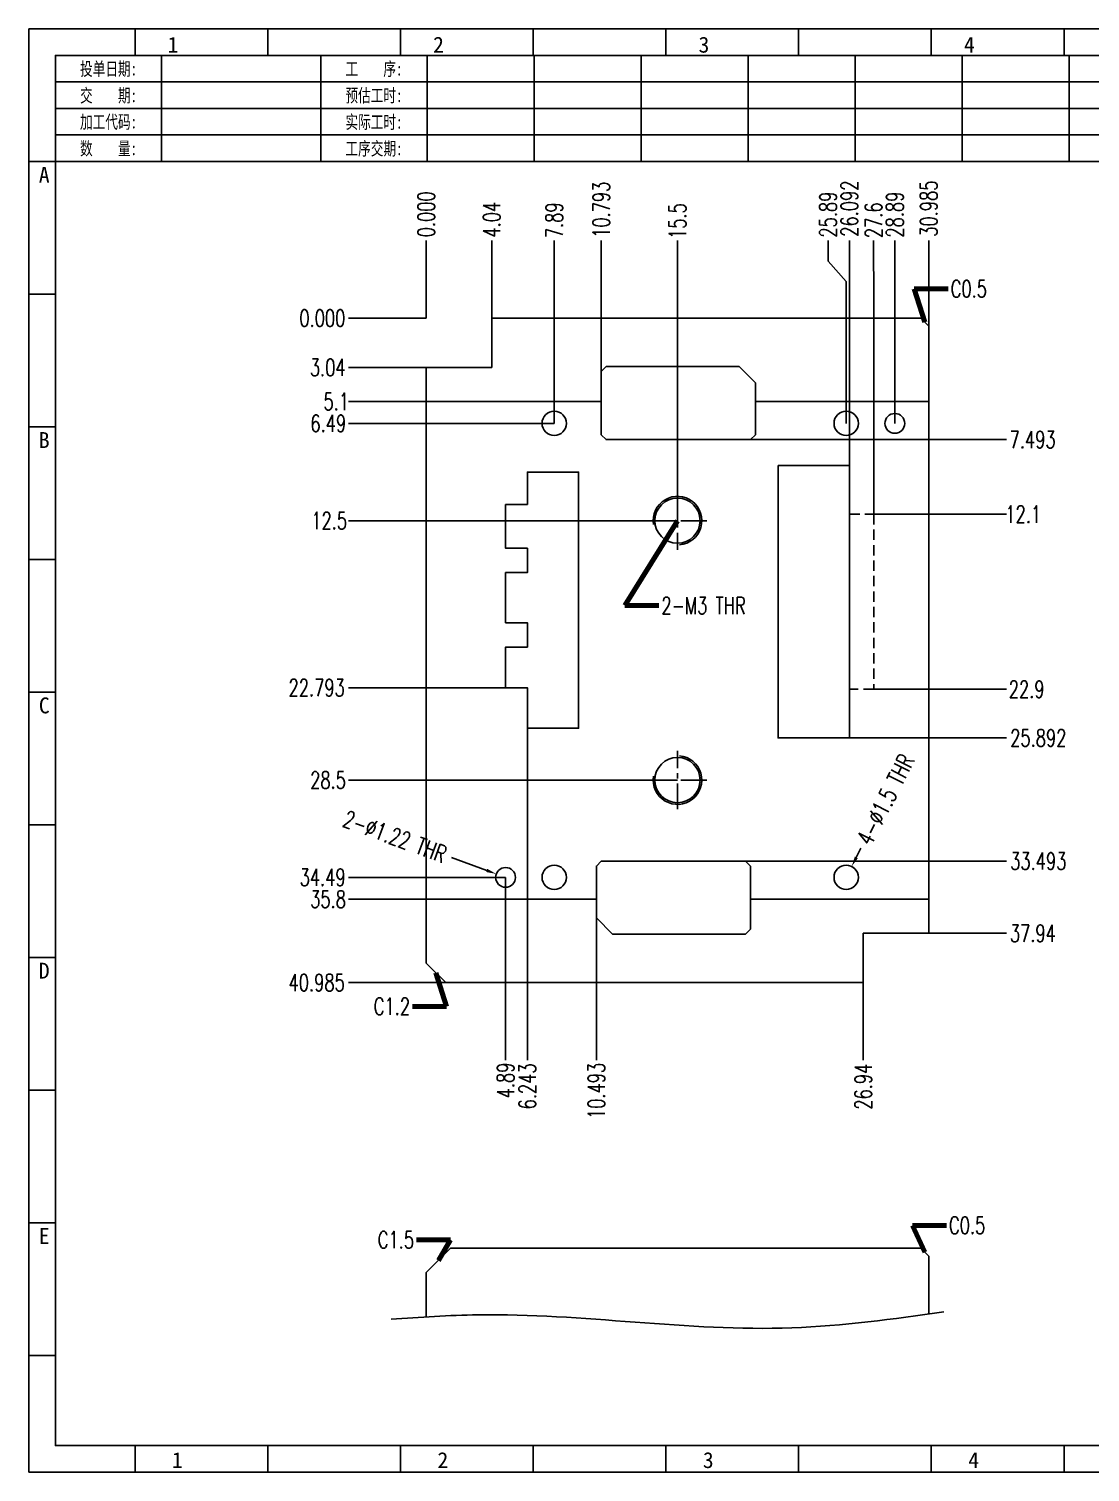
# Model space of a CAD drawing. Header units: millimetres. Extents: x -2852 to 5627, y -2271 to 1849.
# Drawn here: x -1594 to -1528.5, y -690.7 to -601.7 of the extents above; entities that cross this region are included whole.
import ezdxf
from ezdxf.enums import TextEntityAlignment as Align

# ---------------------------------------------------------------- set-up
doc = ezdxf.new("R2010")
doc.units = ezdxf.units.MM
doc.header["$PDSIZE"] = 3
doc.linetypes.add('CENTER', pattern=[50.8, 31.75, -6.35, 6.35, -6.35])
doc.linetypes.add('DASHED', pattern=[19.05, 12.7, -6.35])
for name, color, linetype in [('1', 7, 'Continuous'), ('41', 1, 'Continuous'), ('D03', 7, 'Continuous')]:
    doc.layers.add(name, color=color, linetype=linetype)
doc.styles.add('jet02', font='simplex.shx', dxfattribs={"width": 0.7})
doc.styles.get("Standard").update_dxf_attribs({"font": '仿宋_GB2312_0.ttf', "width": 0.7})
doc.styles.add('tk', font='', dxfattribs={"width": 0.7})
doc.styles.add('tk 2', font='仿宋_GB2312_0.ttf', dxfattribs={"width": 0.65})
doc.styles.get('tk').set_extended_font_data('NSimSun')
doc.dimstyles.new('jet02', dxfattribs={"dimtxt": 3.5, "dimasz": 2.1, "dimexe": 1, "dimexo": 0, "dimgap": 0.5, "dimtad": 0, "dimtoh": 1, "dimdec": 3, "dimzin": 9, "dimdsep": 46, "dimtxsty": 'jet02', "dimcen": 0, "dimclrt": 256, "dimazin": 2, "dimtfac": 1, "dimtdec": 3, "dimtofl": 0, "dimtmove": 0, "dimatfit": 1, "dimfxl": 0, "dimarcsym": 0})

# ---------------------------------------------------------------- blocks, each defined once
blk = doc.blocks.new('A$C3946592')
at = {"layer": 'D03', "color": 6, "linetype": 'CENTER', "ltscale": 0.05}
for p, q in [((0, 1.8), (0, -1.8)), ((1.8, 0), (-1.8, 0))]:
    blk.add_line(p, q, dxfattribs=at)
at = {"layer": 'D03', "linetype": 'Continuous', "ltscale": 0.05}
blk.add_circle((0, 0), 1.395, dxfattribs=at)
blk.add_arc((0, 0), 1.5, 275.01974, 189.07607, dxfattribs=at)
blk = doc.blocks.new('A$C25DE79DF')
at = {"layer": 'D03', "ltscale": 0.05}
blk.add_blockref('A$C3946592', (0, 0), dxfattribs=at)
blk = doc.blocks.new('A3-N')
at = {"layer": '1', "color": 1}
for p, q in [((0, 0), (0, 296.73)), ((0, 296.73), (420, 296.73)), ((21.82, 291.27), (21.82, 296.73)), ((49.09, 291.27), (49.09, 296.73)), ((76.36, 291.27), (76.36, 296.73)), ((103.64, 291.27), (103.64, 296.73)), ((103.64, 291.27), (103.64, 296.73)), ((103.64, 291.27), (103.64, 296.73)), ((130.91, 291.27), (130.91, 296.73)), ((158.18, 291.27), (158.18, 296.73)), ((185.45, 291.27), (185.45, 296.73)), ((212.73, 291.27), (212.73, 296.73)), ((5.45, 269.45), (0, 269.45)), ((5.45, 242.18), (0, 242.18)), ((5.45, 214.91), (0, 214.91)), ((5.45, 187.64), (0, 187.64)), ((5.45, 160.36), (0, 160.36)), ((5.45, 133.09), (0, 133.09)), ((5.45, 105.82), (0, 105.82)), ((5.45, 78.55), (0, 78.55)), ((5.45, 51.27), (0, 51.27)), ((5.45, 24), (0, 24)), ((21.82, 0), (21.82, 5.45)), ((49.09, 0), (49.09, 5.45)), ((76.36, 0), (76.36, 5.45)), ((103.64, 0), (103.64, 5.45)), ((130.91, 0), (130.91, 5.45)), ((158.18, 0), (158.18, 5.45)), ((185.45, 0), (185.45, 5.45)), ((212.73, 0), (212.73, 5.45)), ((1, 0), (0, 0)), ((420, 0), (1, 0))]:
    blk.add_line(p, q, dxfattribs=at)
at = {"layer": '1'}
blk.add_lwpolyline([(221.45, 5.45), (414.55, 5.45), (414.55, 291.27), (5.45, 291.27), (5.45, 5.45), (414.55, 5.45)], dxfattribs=at)
at = {"layer": '41'}
for p, q in [((27.27, 291.27), (27.27, 269.45)), ((60, 291.27), (60, 269.45)), ((81.82, 291.27), (81.82, 269.45)), ((103.82, 291.27), (103.82, 269.45)), ((125.82, 291.27), (125.82, 269.45)), ((147.82, 291.27), (147.82, 269.45)), ((169.82, 291.27), (169.82, 269.45)), ((191.82, 291.27), (191.82, 269.45)), ((213.82, 291.27), (213.82, 269.45)), ((367.82, 285.82), (5.45, 285.82)), ((367.82, 280.36), (5.45, 280.36)), ((367.82, 274.91), (5.45, 274.91)), ((414.55, 269.45), (5.45, 269.45))]:
    blk.add_line(p, q, dxfattribs=at)
at = {"layer": '1', "color": 1}
for s, p in [('1', (29.64, 295.11)), ('2', (84.18, 295.11)), ('3', (138.73, 295.11)), ('4', (193.27, 295.11)), ('1', (30.53, 4.11)), ('2', (85.08, 4.11)), ('3', (139.62, 4.11)), ('4', (194.17, 4.11))]:
    blk.add_text(s, height=3.27, dxfattribs=at).set_placement(p, align=Align.TOP_CENTER)
at = {"layer": '1', "style": 'tk', "width": 0.7}
for s, p in [('投单日期:', (16.36, 288.55)), ('工    序:', (70.91, 288.55)), ('交    期:', (16.36, 283.09)), ('预估工时:', (70.91, 283.09)), ('加工代码:', (16.36, 277.64)), ('实际工时:', (70.91, 277.64)), ('数    量:', (16.36, 272.18)), ('工序交期:', (70.91, 272.18))]:
    blk.add_text(s, height=2.727, dxfattribs=at).set_placement(p, align=Align.MIDDLE)
at = {"layer": '1', "color": 1}
for s, p in [('A', (2.04, 268.36)), ('B', (2.04, 213.82)), ('C', (2.04, 159.27)), ('D', (2.04, 104.73)), ('E', (2.04, 50.18))]:
    blk.add_text(s, height=3.27, dxfattribs=at).set_placement(p, align=Align.TOP_LEFT)
at = {"layer": '1', "style": 'tk 2', "width": 0.7}
for tag, p in [('PATR-NO1', (309.84, 32.96)), ('TITLE', (365.74, 30.9)), ('PATR-NO2', (309.84, 27.81)), ('DWG-NO:', (366.54, 18.14))]:
    blk.add_attdef(tag, p, '', height=3.27, dxfattribs=at)
at = {"layer": '1', "color": 1, "style": 'tk 2', "width": 0.7}
for tag, p in [('DRAW', (314.55, 7.27)), ('DATE', (334.72, 7.32))]:
    blk.add_attdef(tag, p, '', height=3.49, dxfattribs=at)
at = {"layer": '1', "style": 'tk 2', "width": 0.7}
for tag, p in [('SCALE', (376.55, 8.73)), ('SHEET', (386.6, 8.72)), ('REV', (397.38, 8.73))]:
    blk.add_attdef(tag, text='', height=2.18, dxfattribs=at).set_placement(p, align=Align.MIDDLE_LEFT)
blk = doc.blocks.new('*D1595')
at = {"layer": '41', "ltscale": 0.05}
blk.add_line((-654.253, -3071.947), (-659.035, -3071.947), dxfattribs=at)
at = {"layer": 'Defpoints', "color": 0, "ltscale": 0.05}
for p in [(-659.035, -3071.947), (-654.253, -3071.947), (-654.253, -3071.947)]:
    blk.add_point(p, dxfattribs=at)
at = {"layer": '41', "ltscale": 0.05, "insert": (-660.655, -3071.947), "char_height": 1.05, "attachment_point": 5, "style": 'jet02'}
blk.add_mtext('0.000', dxfattribs=at)
blk = doc.blocks.new('*D1596')
at = {"layer": '41', "ltscale": 0.05}
blk.add_line((-653.053, -3112.932), (-659.035, -3112.932), dxfattribs=at)
at = {"layer": 'Defpoints', "color": 0, "ltscale": 0.05}
for p in [(-654.253, -3071.947), (-659.035, -3112.932), (-653.053, -3112.932)]:
    blk.add_point(p, dxfattribs=at)
at = {"layer": '41', "ltscale": 0.05, "insert": (-661.005, -3112.932), "char_height": 1.05, "attachment_point": 5, "style": 'jet02'}
blk.add_mtext('40.985', dxfattribs=at)
blk = doc.blocks.new('*D1597')
at = {"layer": '41', "ltscale": 0.05}
blk.add_line((-654.253, -3107.79), (-659.035, -3107.79), dxfattribs=at)
at = {"layer": 'Defpoints', "color": 0, "ltscale": 0.05}
for p in [(-654.253, -3071.947), (-659.035, -3107.79), (-654.253, -3107.79)]:
    blk.add_point(p, dxfattribs=at)
at = {"layer": '41', "ltscale": 0.05, "insert": (-660.305, -3107.79), "char_height": 1.05, "attachment_point": 5, "style": 'jet02'}
blk.add_mtext('35.8', dxfattribs=at)
blk = doc.blocks.new('*D1598')
at = {"layer": '41', "ltscale": 0.05}
blk.add_line((-649.361, -3106.44), (-659.035, -3106.44), dxfattribs=at)
at = {"layer": 'Defpoints', "color": 0, "ltscale": 0.05}
for p in [(-654.253, -3071.947), (-659.035, -3106.44), (-649.361, -3106.44)]:
    blk.add_point(p, dxfattribs=at)
at = {"layer": '41', "ltscale": 0.05, "insert": (-660.638, -3106.44), "char_height": 1.05, "attachment_point": 5, "style": 'jet02'}
blk.add_mtext('34.49', dxfattribs=at)
blk = doc.blocks.new('*D1599')
at = {"layer": '41', "ltscale": 0.05}
blk.add_line((-638.761, -3100.44), (-659.035, -3100.44), dxfattribs=at)
at = {"layer": 'Defpoints', "color": 0, "ltscale": 0.05}
for p in [(-654.253, -3071.947), (-659.035, -3100.44), (-638.761, -3100.44)]:
    blk.add_point(p, dxfattribs=at)
at = {"layer": '41', "ltscale": 0.05, "insert": (-660.305, -3100.44), "char_height": 1.05, "attachment_point": 5, "style": 'jet02'}
blk.add_mtext('28.5', dxfattribs=at)
blk = doc.blocks.new('*D1600')
at = {"layer": '41', "ltscale": 0.05}
blk.add_line((-638.761, -3084.44), (-659.035, -3084.44), dxfattribs=at)
at = {"layer": 'Defpoints', "color": 0, "ltscale": 0.05}
for p in [(-654.253, -3071.947), (-659.035, -3084.44), (-638.761, -3084.44)]:
    blk.add_point(p, dxfattribs=at)
at = {"layer": '41', "ltscale": 0.05, "insert": (-660.235, -3084.44), "char_height": 1.05, "attachment_point": 5, "style": 'jet02'}
blk.add_mtext('12.5', dxfattribs=at)
blk = doc.blocks.new('*D1601')
at = {"layer": '41', "ltscale": 0.05}
blk.add_line((-646.361, -3078.44), (-659.035, -3078.44), dxfattribs=at)
at = {"layer": 'Defpoints', "color": 0, "ltscale": 0.05}
for p in [(-654.253, -3071.947), (-659.035, -3078.44), (-646.361, -3078.44)]:
    blk.add_point(p, dxfattribs=at)
at = {"layer": '41', "ltscale": 0.05, "insert": (-660.288, -3078.44), "char_height": 1.05, "attachment_point": 5, "style": 'jet02'}
blk.add_mtext('6.49', dxfattribs=at)
blk = doc.blocks.new('*D1602')
at = {"layer": '41', "ltscale": 0.05}
blk.add_line((-654.253, -3077.09), (-659.035, -3077.09), dxfattribs=at)
at = {"layer": 'Defpoints', "color": 0, "ltscale": 0.05}
for p in [(-654.253, -3071.947), (-659.035, -3077.09), (-654.253, -3077.09)]:
    blk.add_point(p, dxfattribs=at)
at = {"layer": '41', "ltscale": 0.05, "insert": (-659.798, -3077.09), "char_height": 1.05, "attachment_point": 5, "style": 'jet02'}
blk.add_mtext('5.1', dxfattribs=at)
blk = doc.blocks.new('*D1603')
at = {"layer": '41', "ltscale": 0.05}
blk.add_line((-654.253, -3074.99), (-659.035, -3074.99), dxfattribs=at)
at = {"layer": 'Defpoints', "color": 0, "ltscale": 0.05}
for p in [(-654.253, -3071.947), (-659.035, -3074.99), (-654.253, -3074.99)]:
    blk.add_point(p, dxfattribs=at)
at = {"layer": '41', "ltscale": 0.05, "insert": (-660.323, -3074.99), "char_height": 1.05, "attachment_point": 5, "style": 'jet02'}
blk.add_mtext('3.04', dxfattribs=at)
blk = doc.blocks.new('*D1604')
at = {"layer": '41', "ltscale": 0.05}
blk.add_line((-623.268, -3109.89), (-618.486, -3109.89), dxfattribs=at)
at = {"layer": 'Defpoints', "color": 0, "ltscale": 0.05}
for p in [(-654.253, -3071.947), (-623.268, -3109.89), (-618.486, -3109.89)]:
    blk.add_point(p, dxfattribs=at)
at = {"layer": '41', "ltscale": 0.05, "insert": (-616.849, -3109.89), "char_height": 1.05, "attachment_point": 5, "style": 'jet02'}
blk.add_mtext('37.94', dxfattribs=at)
blk = doc.blocks.new('*D1605')
at = {"layer": '41', "ltscale": 0.05}
blk.add_line((-626.661, -3094.84), (-618.486, -3094.84), dxfattribs=at)
at = {"layer": 'Defpoints', "color": 0, "ltscale": 0.05}
for p in [(-654.253, -3071.947), (-626.661, -3094.84), (-618.486, -3094.84)]:
    blk.add_point(p, dxfattribs=at)
at = {"layer": '41', "ltscale": 0.05, "insert": (-617.234, -3094.84), "char_height": 1.05, "attachment_point": 5, "style": 'jet02'}
blk.add_mtext('22.9', dxfattribs=at)
blk = doc.blocks.new('*D1606')
at = {"layer": '41', "ltscale": 0.05}
blk.add_line((-626.661, -3084.04), (-618.486, -3084.04), dxfattribs=at)
at = {"layer": 'Defpoints', "color": 0, "ltscale": 0.05}
for p in [(-654.253, -3071.947), (-626.661, -3084.04), (-618.486, -3084.04)]:
    blk.add_point(p, dxfattribs=at)
at = {"layer": '41', "ltscale": 0.05, "insert": (-617.444, -3084.04), "char_height": 1.05, "attachment_point": 5, "style": 'jet02'}
blk.add_mtext('12.1', dxfattribs=at)
blk = doc.blocks.new('*D1607')
at = {"layer": '41', "ltscale": 0.05}
blk.add_line((-654.253, -3071.947), (-654.253, -3067.165), dxfattribs=at)
at = {"layer": 'Defpoints', "color": 0, "ltscale": 0.05}
for p in [(-654.253, -3067.165), (-654.253, -3071.947), (-654.253, -3071.947)]:
    blk.add_point(p, dxfattribs=at)
at = {"layer": '41', "ltscale": 0.05, "insert": (-654.253, -3065.545), "char_height": 1.05, "attachment_point": 5, "rotation": 90, "style": 'jet02'}
blk.add_mtext('0.000', dxfattribs=at)
blk = doc.blocks.new('*D1608')
at = {"layer": '41', "ltscale": 0.05}
blk.add_line((-650.211, -3071.947), (-650.211, -3067.165), dxfattribs=at)
at = {"layer": 'Defpoints', "color": 0, "ltscale": 0.05}
for p in [(-650.211, -3067.165), (-654.253, -3071.947), (-650.211, -3071.947)]:
    blk.add_point(p, dxfattribs=at)
at = {"layer": '41', "ltscale": 0.05, "insert": (-650.211, -3065.878), "char_height": 1.05, "attachment_point": 5, "rotation": 90, "style": 'jet02'}
blk.add_mtext('4.04', dxfattribs=at)
blk = doc.blocks.new('*D1609')
at = {"layer": '41', "ltscale": 0.05}
blk.add_line((-646.361, -3078.44), (-646.361, -3067.165), dxfattribs=at)
at = {"layer": 'Defpoints', "color": 0, "ltscale": 0.05}
for p in [(-646.361, -3067.165), (-654.253, -3071.947), (-646.361, -3078.44)]:
    blk.add_point(p, dxfattribs=at)
at = {"layer": '41', "ltscale": 0.05, "insert": (-646.361, -3065.913), "char_height": 1.05, "attachment_point": 5, "rotation": 90, "style": 'jet02'}
blk.add_mtext('7.89', dxfattribs=at)
blk = doc.blocks.new('*D1610')
at = {"layer": '41', "ltscale": 0.05}
blk.add_line((-643.461, -3075.24), (-643.461, -3067.165), dxfattribs=at)
at = {"layer": 'Defpoints', "color": 0, "ltscale": 0.05}
for p in [(-643.461, -3067.165), (-654.253, -3071.947), (-643.461, -3075.24)]:
    blk.add_point(p, dxfattribs=at)
at = {"layer": '41', "ltscale": 0.05, "insert": (-643.461, -3065.265), "char_height": 1.05, "attachment_point": 5, "rotation": 90, "style": 'jet02'}
blk.add_mtext('10.793', dxfattribs=at)
blk = doc.blocks.new('*D1611')
at = {"layer": '41', "ltscale": 0.05}
blk.add_line((-638.761, -3084.44), (-638.761, -3067.165), dxfattribs=at)
at = {"layer": 'Defpoints', "color": 0, "ltscale": 0.05}
for p in [(-638.761, -3067.165), (-654.253, -3071.947), (-638.761, -3084.44)]:
    blk.add_point(p, dxfattribs=at)
at = {"layer": '41', "ltscale": 0.05, "insert": (-638.761, -3065.965), "char_height": 1.05, "attachment_point": 5, "rotation": 90, "style": 'jet02'}
blk.add_mtext('15.5', dxfattribs=at)
blk = doc.blocks.new('*D1612')
at = {"layer": '41', "ltscale": 0.05}
for p, q in [((-629.473, -3068.425), (-629.473, -3067.165)), ((-628.361, -3069.685), (-629.473, -3068.425)), ((-628.361, -3078.44), (-628.361, -3069.685))]:
    blk.add_line(p, q, dxfattribs=at)
at = {"layer": 'Defpoints', "color": 0, "ltscale": 0.05}
for p in [(-629.473, -3067.165), (-654.253, -3071.947), (-628.361, -3078.44)]:
    blk.add_point(p, dxfattribs=at)
at = {"layer": '41', "ltscale": 0.05, "insert": (-629.473, -3065.563), "char_height": 1.05, "attachment_point": 5, "rotation": 90, "style": 'jet02'}
blk.add_mtext('25.89', dxfattribs=at)
blk = doc.blocks.new('*D1613')
at = {"layer": '41', "ltscale": 0.05}
blk.add_line((-628.161, -3081.04), (-628.161, -3067.165), dxfattribs=at)
at = {"layer": 'Defpoints', "color": 0, "ltscale": 0.05}
for p in [(-628.161, -3067.165), (-654.253, -3071.947), (-628.161, -3081.04)]:
    blk.add_point(p, dxfattribs=at)
at = {"layer": '41', "ltscale": 0.05, "insert": (-628.161, -3065.195), "char_height": 1.05, "attachment_point": 5, "rotation": 90, "style": 'jet02'}
blk.add_mtext('26.092', dxfattribs=at)
blk = doc.blocks.new('*D1614')
at = {"layer": '41', "ltscale": 0.05}
for p, q in [((-626.673, -3068.425), (-626.673, -3067.165)), ((-626.661, -3069.685), (-626.673, -3068.425)), ((-626.661, -3084.04), (-626.661, -3069.685))]:
    blk.add_line(p, q, dxfattribs=at)
at = {"layer": 'Defpoints', "color": 0, "ltscale": 0.05}
for p in [(-626.673, -3067.165), (-654.253, -3071.947), (-626.661, -3084.04)]:
    blk.add_point(p, dxfattribs=at)
at = {"layer": '41', "ltscale": 0.05, "insert": (-626.673, -3065.913), "char_height": 1.05, "attachment_point": 5, "rotation": 90, "style": 'jet02'}
blk.add_mtext('27.6', dxfattribs=at)
blk = doc.blocks.new('*D1615')
at = {"layer": '41', "ltscale": 0.05}
blk.add_line((-625.361, -3078.44), (-625.361, -3067.165), dxfattribs=at)
at = {"layer": 'Defpoints', "color": 0, "ltscale": 0.05}
for p in [(-625.361, -3067.165), (-654.253, -3071.947), (-625.361, -3078.44)]:
    blk.add_point(p, dxfattribs=at)
at = {"layer": '41', "ltscale": 0.05, "insert": (-625.361, -3065.563), "char_height": 1.05, "attachment_point": 5, "rotation": 90, "style": 'jet02'}
blk.add_mtext('28.89', dxfattribs=at)
blk = doc.blocks.new('*D1616')
at = {"layer": '41', "ltscale": 0.05}
blk.add_line((-623.268, -3072.447), (-623.268, -3067.165), dxfattribs=at)
at = {"layer": 'Defpoints', "color": 0, "ltscale": 0.05}
for p in [(-623.268, -3067.165), (-654.253, -3071.947), (-623.268, -3072.447)]:
    blk.add_point(p, dxfattribs=at)
at = {"layer": '41', "ltscale": 0.05, "insert": (-623.268, -3065.195), "char_height": 1.05, "attachment_point": 5, "rotation": 90, "style": 'jet02'}
blk.add_mtext('30.985', dxfattribs=at)
blk = doc.blocks.new('*D1617')
at = {"layer": '41', "ltscale": 0.05}
blk.add_line((-649.361, -3106.44), (-649.361, -3117.714), dxfattribs=at)
at = {"layer": 'Defpoints', "color": 0, "ltscale": 0.05}
for p in [(-654.253, -3071.947), (-649.361, -3106.44), (-649.361, -3117.714)]:
    blk.add_point(p, dxfattribs=at)
at = {"layer": '41', "ltscale": 0.05, "insert": (-649.361, -3118.967), "char_height": 1.05, "attachment_point": 5, "rotation": 90, "style": 'jet02'}
blk.add_mtext('4.89', dxfattribs=at)
blk = doc.blocks.new('*D1618')
at = {"layer": '41', "ltscale": 0.05}
blk.add_line((-643.761, -3108.94), (-643.761, -3117.714), dxfattribs=at)
at = {"layer": 'Defpoints', "color": 0, "ltscale": 0.05}
for p in [(-654.253, -3071.947), (-643.761, -3108.94), (-643.761, -3117.714)]:
    blk.add_point(p, dxfattribs=at)
at = {"layer": '41', "ltscale": 0.05, "insert": (-643.761, -3119.614), "char_height": 1.05, "attachment_point": 5, "rotation": 90, "style": 'jet02'}
blk.add_mtext('10.493', dxfattribs=at)
blk = doc.blocks.new('*D1619')
at = {"layer": '41', "ltscale": 0.05}
blk.add_line((-627.311, -3112.932), (-627.311, -3117.714), dxfattribs=at)
at = {"layer": 'Defpoints', "color": 0, "ltscale": 0.05}
for p in [(-654.253, -3071.947), (-627.311, -3112.932), (-627.311, -3117.714)]:
    blk.add_point(p, dxfattribs=at)
at = {"layer": '41', "ltscale": 0.05, "insert": (-627.311, -3119.352), "char_height": 1.05, "attachment_point": 5, "rotation": 90, "style": 'jet02'}
blk.add_mtext('26.94', dxfattribs=at)
blk = doc.blocks.new('*D1620')
at = {"layer": '41', "ltscale": 0.05}
blk.add_line((-649.361, -3094.74), (-659.035, -3094.74), dxfattribs=at)
at = {"layer": 'Defpoints', "color": 0, "ltscale": 0.05}
for p in [(-654.253, -3071.947), (-659.035, -3094.74), (-649.361, -3094.74)]:
    blk.add_point(p, dxfattribs=at)
at = {"layer": '41', "ltscale": 0.05, "insert": (-661.005, -3094.74), "char_height": 1.05, "attachment_point": 5, "style": 'jet02'}
blk.add_mtext('22.793', dxfattribs=at)
blk = doc.blocks.new('*D1621')
at = {"layer": '41', "ltscale": 0.05}
blk.add_line((-648.011, -3097.24), (-648.011, -3117.714), dxfattribs=at)
at = {"layer": 'Defpoints', "color": 0, "ltscale": 0.05}
for p in [(-654.253, -3071.947), (-648.011, -3097.24), (-648.011, -3117.714)]:
    blk.add_point(p, dxfattribs=at)
at = {"layer": '41', "ltscale": 0.05, "insert": (-648.011, -3119.334), "char_height": 1.05, "attachment_point": 5, "rotation": 90, "style": 'jet02'}
blk.add_mtext('6.243', dxfattribs=at)
blk = doc.blocks.new('*D1622')
at = {"layer": '41', "ltscale": 0.05}
blk.add_line((-628.161, -3097.84), (-618.486, -3097.84), dxfattribs=at)
at = {"layer": 'Defpoints', "color": 0, "ltscale": 0.05}
for p in [(-654.253, -3071.947), (-628.161, -3097.84), (-618.486, -3097.84)]:
    blk.add_point(p, dxfattribs=at)
at = {"layer": '41', "ltscale": 0.05, "insert": (-616.516, -3097.84), "char_height": 1.05, "attachment_point": 5, "style": 'jet02'}
blk.add_mtext('25.892', dxfattribs=at)
blk = doc.blocks.new('*D1623')
at = {"layer": '41', "ltscale": 0.05}
blk.add_line((-634.561, -3105.44), (-618.486, -3105.44), dxfattribs=at)
at = {"layer": 'Defpoints', "color": 0, "ltscale": 0.05}
for p in [(-654.253, -3071.947), (-634.561, -3105.44), (-618.486, -3105.44)]:
    blk.add_point(p, dxfattribs=at)
at = {"layer": '41', "ltscale": 0.05, "insert": (-616.516, -3105.44), "char_height": 1.05, "attachment_point": 5, "style": 'jet02'}
blk.add_mtext('33.493', dxfattribs=at)
blk = doc.blocks.new('*D1624')
at = {"layer": '41', "ltscale": 0.05}
blk.add_line((-634.261, -3079.44), (-618.486, -3079.44), dxfattribs=at)
at = {"layer": 'Defpoints', "color": 0, "ltscale": 0.05}
for p in [(-654.253, -3071.947), (-634.261, -3079.44), (-618.486, -3079.44)]:
    blk.add_point(p, dxfattribs=at)
at = {"layer": '41', "ltscale": 0.05, "insert": (-616.866, -3079.44), "char_height": 1.05, "attachment_point": 5, "style": 'jet02'}
blk.add_mtext('7.493', dxfattribs=at)
blk = doc.blocks.new('*D1625')
at = {"layer": '41', "ltscale": 0.05}
blk.add_line((-627.452, -3104.647), (-627.737, -3105.209), dxfattribs=at)
blk.add_solid([(-627.83, -3105.161), (-627.643, -3105.256), (-628.022, -3105.771)], dxfattribs=at)
at = {"layer": 'Defpoints', "color": 0, "ltscale": 0.05}
for p in [(-628.022, -3105.771), (-628.7, -3107.109)]:
    blk.add_point(p, dxfattribs=at)
at = {"layer": '41', "ltscale": 0.05, "insert": (-625.928, -3101.641), "char_height": 1.05, "attachment_point": 5, "rotation": 63.12226, "style": 'jet02'}
blk.add_mtext('4-∅1.5{\\C1; THR}', dxfattribs=at)
blk = doc.blocks.new('*D1626')
at = {"layer": '41', "ltscale": 0.05}
blk.add_line((-652.691, -3105.212), (-650.524, -3106.011), dxfattribs=at)
blk.add_solid([(-650.488, -3105.912), (-650.56, -3106.109), (-649.933, -3106.229)], dxfattribs=at)
at = {"layer": 'Defpoints', "color": 0, "ltscale": 0.05}
for p in [(-649.933, -3106.229), (-648.788, -3106.651)]:
    blk.add_point(p, dxfattribs=at)
at = {"layer": '41', "ltscale": 0.05, "insert": (-656.181, -3103.926), "char_height": 1.05, "attachment_point": 5, "rotation": 339.76391, "style": 'jet02'}
blk.add_mtext('2-∅1.22{\\C1; THR}', dxfattribs=at)

msp = doc.modelspace()

# ---------------------------------------------------------------- linework, layer by layer
at = {"layer": '1', "ltscale": 0.05}
for p, q in [((-1558.6684, -624.66), (-1569.4609, -624.66)), ((-1538.4759, -624.66), (-1549.1684, -624.66)), ((-1558.9684, -655.36), (-1569.4609, -655.36)), ((-1538.4759, -655.36), (-1549.4684, -655.36)), ((-1569.4609, -678.3832), (-1567.9609, -676.8832)), ((-1567.9609, -676.8832), (-1538.9759, -676.8832)), ((-1538.9759, -676.8832), (-1538.4759, -677.3832)), ((-1538.4759, -677.3832), (-1538.4759, -680.9428)), ((-1569.4609, -678.3832), (-1569.4609, -681.119))]:
    msp.add_line(p, q, dxfattribs=at)
for points in [[(-1565.4184, -619.5175), (-1538.9759, -619.5175), (-1538.4759, -620.0175), (-1538.4759, -657.46)], [(-1542.5184, -660.5025), (-1568.2609, -660.5025), (-1569.4609, -659.3025), (-1569.4609, -622.56)]]:
    msp.add_lwpolyline(points, dxfattribs=at)
msp.add_spline([(-1571.6267, -681.2591), (-1566.2655, -680.9912), (-1546.9204, -681.7949), (-1537.5383, -680.8126)], degree=3, dxfattribs=at)
at = {"layer": 'D03', "color": 2, "ltscale": 0.05}
for points in [[(-1569.4609, -622.56), (-1565.4184, -622.56), (-1565.4184, -619.5175)], [(-1542.5184, -660.5025), (-1542.5184, -657.46), (-1538.4759, -657.46)]]:
    msp.add_lwpolyline(points, dxfattribs=at)
at = {"layer": 'D03', "color": 3, "ltscale": 0.05}
for points in [[(-1558.3684, -622.51), (-1550.1684, -622.51), (-1549.1684, -623.51), (-1549.1684, -626.71), (-1549.4684, -627.01), (-1558.3684, -627.01), (-1558.6684, -626.71), (-1558.6684, -622.81)], [(-1557.9684, -657.51), (-1549.7684, -657.51), (-1549.4684, -657.21), (-1549.4684, -653.31), (-1549.7684, -653.01), (-1558.6684, -653.01), (-1558.9684, -653.31), (-1558.9684, -656.51)]]:
    msp.add_lwpolyline(points, close=True, dxfattribs=at)
at = {"layer": 'D03', "ltscale": 0.05}
for points in [[(-1564.5684, -631.01), (-1564.5684, -633.71), (-1563.2184, -633.71), (-1563.2184, -635.21), (-1564.5684, -635.21), (-1564.5684, -638.31), (-1563.2184, -638.31), (-1563.2184, -639.81), (-1564.5684, -639.81), (-1564.5684, -642.31), (-1563.2184, -642.31), (-1563.2184, -644.81), (-1560.0684, -644.81), (-1560.0684, -629.01), (-1563.2184, -629.01), (-1563.2184, -631.01)], [(-1547.7684, -628.61), (-1543.3684, -628.61), (-1543.3684, -645.41), (-1547.7684, -645.41)]]:
    msp.add_lwpolyline(points, close=True, dxfattribs=at)
at = {"layer": 'D03', "color": 4, "linetype": 'DASHED', "ltscale": 0.05}
msp.add_lwpolyline([(-1543.3684, -631.61), (-1541.8684, -631.61), (-1541.8684, -642.41), (-1543.3684, -642.41)], dxfattribs=at)
at = {"layer": 'D03', "ltscale": 0.05}
for centre, radius in [((-1561.5684, -626.01), 0.75), ((-1543.5684, -626.01), 0.75), ((-1540.5684, -626.01), 0.61), ((-1561.5684, -654.01), 0.75), ((-1543.5684, -654.01), 0.75), ((-1564.5684, -654.01), 0.61)]:
    msp.add_circle(centre, radius, dxfattribs=at)

# ---------------------------------------------------------------- block references
at = {"layer": '1', "ltscale": 0.05, "xscale": 0.2999999999999545, "yscale": 0.2999999999999545, "zscale": 0.2999999999999545}
msp.add_blockref('A3-N', (-1593.9569, -690.6944), dxfattribs=at)
at = {"layer": 'D03', "ltscale": 0.05}
msp.add_blockref('A$C25DE79DF', (-1553.9684, -632.01), dxfattribs=at)
at = {"layer": 'D03', "ltscale": 0.05, "xscale": -1, "rotation": 180}
msp.add_blockref('A$C25DE79DF', (-1553.9684, -648.01), dxfattribs=at)

# ---------------------------------------------------------------- texts
at = {"layer": '41', "ltscale": 0.05, "char_height": 1.05, "style": 'jet02'}
for s, insert, attachment_point in [('C0.5', (-1537.1222, -617.7091), 4), ('2-M3 THR', (-1554.9598, -637.2492), 4), ('C1.2', (-1570.4569, -661.9664), 6), ('C0.5', (-1537.2279, -675.473), 4), ('C1.5', (-1570.2086, -676.3636), 6)]:
    msp.add_mtext(s, dxfattribs=dict(at, insert=insert, attachment_point=attachment_point))

# ---------------------------------------------------------------- dimensions: what is measured, and where the dimension line sits
at = {"layer": '41', "ltscale": 0.05}
for feature_location, offset, dtype, origin, override, picture, middle, set_off in [((-1543.3683921637, -628.6100368307), (0, 13.8743737981), 1, (-1569.4608921637, -619.5175368307), {"dimscale": 0.3, "dimtoh": 0, "dimzin": 1, "dimclrd": 256, "dimclre": 256, "dimadec": 3, "dimazin": 0, "dimatfit": 3, "dimlwd": 65535, "dimlwe": 65535}, '*D1613', (-1543.3683921637, -612.7656630326), (-915.2077048823, 2452.4298167741)), ((-1538.4759, -620.0175), (0, 5.2819), 1, (-1569.4609, -619.5175), {"dimscale": 0.3, "dimtoh": 0, "dimzin": 1, "dimclrd": 256, "dimclre": 256, "dimadec": 3, "dimazin": 0, "dimatfit": 3, "dimlwd": 65535, "dimlwe": 65535}, '*D1616', (-1538.4759, -612.7657), (-915.2077, 2452.4298)), ((-1558.6683921637, -622.8100368307), (0, 8.0743737981), 1, (-1569.4608921637, -619.5175368307), {"dimscale": 0.3, "dimtoh": 0, "dimzin": 1, "dimclrd": 256, "dimclre": 256, "dimadec": 3, "dimazin": 0, "dimatfit": 3, "dimlwd": 65535, "dimlwe": 65535}, '*D1610', (-1558.6683921637, -612.8356630326), (-915.2077048823, 2452.4298167741)), ((-1569.4608921637, -619.5175368307), (0, 4.7818737981), 1, (-1569.4608921637, -619.5175368307), {"dimscale": 0.3, "dimtoh": 0, "dimzin": 1, "dimclrd": 256, "dimclre": 256, "dimadec": 3, "dimazin": 0, "dimatfit": 3, "dimlwd": 65535, "dimlwe": 65535}, '*D1607', (-1569.4608921637, -613.1156630326), (-915.2077048823, 2452.4298167741)), ((-1543.5684, -626.01), (-1.1125, 11.2744), 1, (-1569.4609, -619.5175), {"dimscale": 0.3, "dimtoh": 0, "dimdec": 2, "dimzin": 1, "dimclrd": 256, "dimclre": 256, "dimazin": 0, "dimatfit": 3, "dimlwd": 65535, "dimlwe": 65535}, '*D1612', (-1544.6809, -613.1332), (-915.2077, 2452.4298)), ((-1540.5684, -626.01), (0, 11.2744), 1, (-1569.4609, -619.5175), {"dimscale": 0.3, "dimtoh": 0, "dimdec": 2, "dimzin": 1, "dimclrd": 256, "dimclre": 256, "dimazin": 0, "dimatfit": 3, "dimlwd": 65535, "dimlwe": 65535}, '*D1615', (-1540.5684, -613.1332), (-915.2077, 2452.4298)), ((-1565.4184, -619.5175), (0, 4.7819), 1, (-1569.4609, -619.5175), {"dimscale": 0.3, "dimtoh": 0, "dimdec": 2, "dimzin": 1, "dimclrd": 256, "dimclre": 256, "dimazin": 0, "dimatfit": 3, "dimlwd": 65535, "dimlwe": 65535}, '*D1608', (-1565.4184, -613.4482), (-915.2077, 2452.4298)), ((-1561.5684, -626.01), (0, 11.2744), 1, (-1569.4609, -619.5175), {"dimscale": 0.3, "dimtoh": 0, "dimdec": 2, "dimzin": 1, "dimclrd": 256, "dimclre": 256, "dimazin": 0, "dimatfit": 3, "dimlwd": 65535, "dimlwe": 65535}, '*D1609', (-1561.5684, -613.4832), (-915.2077, 2452.4298)), ((-1541.8684, -631.61), (-0.0125, 16.8744), 1, (-1569.4609, -619.5175), {"dimscale": 0.3, "dimtoh": 0, "dimdec": 1, "dimzin": 1, "dimclrd": 256, "dimclre": 256, "dimadec": 1, "dimazin": 0, "dimatfit": 3, "dimlwd": 65535, "dimlwe": 65535}, '*D1614', (-1541.8809, -613.4832), (-915.2077, 2452.4298)), ((-1553.9684, -632.01), (0, 17.2744), 1, (-1569.4609, -619.5175), {"dimscale": 0.3, "dimtoh": 0, "dimdec": 1, "dimzin": 1, "dimclrd": 256, "dimclre": 256, "dimadec": 1, "dimazin": 0, "dimatfit": 3, "dimlwd": 65535, "dimlwe": 65535}, '*D1611', (-1553.9684, -613.5357), (-915.2077, 2452.4298)), ((-1568.2609, -660.5025), (-5.9819, 0), 0, (-1569.4609, -619.5175), {"dimscale": 0.3, "dimtoh": 0, "dimzin": 1, "dimclrd": 256, "dimclre": 256, "dimadec": 3, "dimazin": 0, "dimatfit": 3, "dimlwd": 65535, "dimlwe": 65535}, '*D1596', (-1576.2128, -660.5025), (-915.2077, 2452.4298)), ((-1564.5683921637, -642.3100368307), (-9.6743737981, 0), 0, (-1569.4608921637, -619.5175368307), {"dimscale": 0.3, "dimtoh": 0, "dimzin": 1, "dimclrd": 256, "dimclre": 256, "dimadec": 3, "dimazin": 0, "dimatfit": 3, "dimlwd": 65535, "dimlwe": 65535}, '*D1620', (-1576.2127659618, -642.3100368307), (-915.2077048823, 2452.4298167741)), ((-1569.4608921637, -619.5175368307), (-4.7818737981, 0), 0, (-1569.4608921637, -619.5175368307), {"dimscale": 0.3, "dimtoh": 0, "dimzin": 1, "dimclrd": 256, "dimclre": 256, "dimadec": 3, "dimazin": 0, "dimatfit": 3, "dimlwd": 65535, "dimlwe": 65535}, '*D1595', (-1575.8627659618, -619.5175368307), (-915.2077048823, 2452.4298167741)), ((-1564.5684, -654.01), (-9.6744, 0), 0, (-1569.4609, -619.5175), {"dimscale": 0.3, "dimtoh": 0, "dimdec": 2, "dimzin": 1, "dimclrd": 256, "dimclre": 256, "dimazin": 0, "dimatfit": 3, "dimlwd": 65535, "dimlwe": 65535}, '*D1598', (-1575.8453, -654.01), (-915.2077, 2452.4298)), ((-1569.4609, -622.56), (-4.7819, 0), 0, (-1569.4609, -619.5175), {"dimscale": 0.3, "dimtoh": 0, "dimdec": 2, "dimzin": 1, "dimclrd": 256, "dimclre": 256, "dimazin": 0, "dimatfit": 3, "dimlwd": 65535, "dimlwe": 65535}, '*D1603', (-1575.5303, -622.56), (-915.2077, 2452.4298)), ((-1569.4609, -655.36), (-4.7819, 0), 0, (-1569.4609, -619.5175), {"dimscale": 0.3, "dimtoh": 0, "dimdec": 1, "dimzin": 1, "dimclrd": 256, "dimclre": 256, "dimadec": 1, "dimazin": 0, "dimatfit": 3, "dimlwd": 65535, "dimlwe": 65535}, '*D1597', (-1575.5128, -655.36), (-915.2077, 2452.4298)), ((-1553.9684, -648.01), (-20.2744, 0), 0, (-1569.4609, -619.5175), {"dimscale": 0.3, "dimtoh": 0, "dimdec": 1, "dimzin": 1, "dimclrd": 256, "dimclre": 256, "dimadec": 1, "dimazin": 0, "dimatfit": 3, "dimlwd": 65535, "dimlwe": 65535}, '*D1599', (-1575.5128, -648.01), (-915.2077, 2452.4298)), ((-1561.5684, -626.01), (-12.6744, 0), 0, (-1569.4609, -619.5175), {"dimscale": 0.3, "dimtoh": 0, "dimdec": 2, "dimzin": 1, "dimclrd": 256, "dimclre": 256, "dimazin": 0, "dimatfit": 3, "dimlwd": 65535, "dimlwe": 65535}, '*D1601', (-1575.4953, -626.01), (-915.2077, 2452.4298)), ((-1553.9684, -632.01), (-20.2744, 0), 0, (-1569.4609, -619.5175), {"dimscale": 0.3, "dimtoh": 0, "dimdec": 1, "dimzin": 1, "dimclrd": 256, "dimclre": 256, "dimadec": 1, "dimazin": 0, "dimatfit": 3, "dimlwd": 65535, "dimlwe": 65535}, '*D1600', (-1575.4428, -632.01), (-915.2077, 2452.4298)), ((-1569.4609, -624.66), (-4.7819, 0), 0, (-1569.4609, -619.5175), {"dimscale": 0.3, "dimtoh": 0, "dimdec": 1, "dimzin": 1, "dimclrd": 256, "dimclre": 256, "dimadec": 1, "dimazin": 0, "dimatfit": 3, "dimlwd": 65535, "dimlwe": 65535}, '*D1602', (-1575.0053, -624.66), (-915.2077, 2452.4298)), ((-1538.4759, -657.46), (4.7819, 0), 0, (-1569.4609, -619.5175), {"dimscale": 0.3, "dimtoh": 0, "dimdec": 2, "dimzin": 1, "dimclrd": 256, "dimclre": 256, "dimazin": 0, "dimatfit": 3, "dimlwd": 65535, "dimlwe": 65535}, '*D1604', (-1532.0565, -657.46), (-915.2077, 2452.4298)), ((-1541.8684, -642.41), (8.1744, 0), 0, (-1569.4609, -619.5175), {"dimscale": 0.3, "dimtoh": 0, "dimdec": 1, "dimzin": 1, "dimclrd": 256, "dimclre": 256, "dimadec": 1, "dimazin": 0, "dimatfit": 3, "dimlwd": 65535, "dimlwe": 65535}, '*D1605', (-1532.4415, -642.41), (-915.2077, 2452.4298)), ((-1541.8684, -631.61), (8.1744, 0), 0, (-1569.4609, -619.5175), {"dimscale": 0.3, "dimtoh": 0, "dimdec": 1, "dimzin": 1, "dimclrd": 256, "dimclre": 256, "dimadec": 1, "dimazin": 0, "dimatfit": 3, "dimlwd": 65535, "dimlwe": 65535}, '*D1606', (-1532.6515, -631.61), (-915.2077, 2452.4298)), ((-1564.5684, -654.01), (0, -11.2744), 1, (-1569.4609, -619.5175), {"dimscale": 0.3, "dimtoh": 0, "dimdec": 2, "dimzin": 1, "dimclrd": 256, "dimclre": 256, "dimazin": 0, "dimatfit": 3, "dimlwd": 65535, "dimlwe": 65535}, '*D1617', (-1564.5684, -666.5369), (-915.2077, 2452.4298)), ((-1558.9683921637, -656.5100368307), (0, -8.7743737981), 1, (-1569.4608921637, -619.5175368307), {"dimscale": 0.3, "dimtoh": 0, "dimzin": 1, "dimclrd": 256, "dimclre": 256, "dimadec": 3, "dimazin": 0, "dimatfit": 3, "dimlwd": 65535, "dimlwe": 65535}, '*D1618', (-1558.9683921637, -667.1844106288), (-915.2077048823, 2452.4298167741)), ((-1542.5184, -660.5025), (0, -4.7819), 1, (-1569.4609, -619.5175), {"dimscale": 0.3, "dimtoh": 0, "dimdec": 2, "dimzin": 1, "dimclrd": 256, "dimclre": 256, "dimazin": 0, "dimatfit": 3, "dimlwd": 65535, "dimlwe": 65535}, '*D1619', (-1542.5184, -666.9219), (-915.2077, 2452.4298)), ((-1563.2183921637, -644.8100368307), (0, -20.4743737981), 1, (-1569.4608921637, -619.5175368307), {"dimscale": 0.3, "dimtoh": 0, "dimzin": 1, "dimclrd": 256, "dimclre": 256, "dimadec": 3, "dimazin": 0, "dimatfit": 3, "dimlwd": 65535, "dimlwe": 65535}, '*D1621', (-1563.2183921637, -666.9044106288), (-915.2077048823, 2452.4298167741)), ((-1543.3683921637, -645.4100368307), (9.6743737981, 0), 0, (-1569.4608921637, -619.5175368307), {"dimscale": 0.3, "dimtoh": 0, "dimzin": 1, "dimclrd": 256, "dimclre": 256, "dimadec": 3, "dimazin": 0, "dimatfit": 3, "dimlwd": 65535, "dimlwe": 65535}, '*D1622', (-1531.7240183656, -645.4100368307), (-915.2077048823, 2452.4298167741)), ((-1549.7683921637, -653.0100368307), (16.0743737981, 0), 0, (-1569.4608921637, -619.5175368307), {"dimscale": 0.3, "dimtoh": 0, "dimzin": 1, "dimclrd": 256, "dimclre": 256, "dimadec": 3, "dimazin": 0, "dimatfit": 3, "dimlwd": 65535, "dimlwe": 65535}, '*D1623', (-1531.7240183656, -653.0100368307), (-915.2077048823, 2452.4298167741)), ((-1549.4683921637, -627.0100368307), (15.7743737981, 0), 0, (-1569.4608921637, -619.5175368307), {"dimscale": 0.3, "dimtoh": 0, "dimzin": 1, "dimclrd": 256, "dimclre": 256, "dimadec": 3, "dimazin": 0, "dimatfit": 3, "dimlwd": 65535, "dimlwe": 65535}, '*D1624', (-1532.0740183656, -627.0100368307), (-915.2077048823, 2452.4298167741))]:
    dim = msp.add_ordinate_dim(feature_location=feature_location, offset=offset, dtype=dtype, origin=origin, dimstyle='jet02', override=override, dxfattribs=at)
    dim.commit()
    dim.dimension.update_dxf_attribs({"geometry": picture, "text_midpoint": middle, "insert": set_off})
dim = msp.add_diameter_dim_2p(p1=(-1543.9075, -654.679), p2=(-1543.2293, -653.3411), text='4-<>{\\C1; THR}', dimstyle='jet02', override={"dimscale": 0.3, "dimtoh": 0, "dimdec": 1, "dimzin": 1, "dimclrd": 256, "dimclre": 256, "dimadec": 1, "dimazin": 0, "dimatfit": 3, "dimlwd": 65535, "dimlwe": 65535}, dxfattribs=at)
dim.commit()
dim.dimension.update_dxf_attribs({"geometry": '*D1625', "text_midpoint": (-1541.1362, -649.2112), "insert": (-915.2077, 2452.4298)})
dim = msp.add_diameter_dim_2p(p1=(-1563.996, -654.221), p2=(-1565.1407, -653.799), text='2-<>{\\C1; THR}', dimstyle='jet02', override={"dimscale": 0.3, "dimtoh": 0, "dimdec": 2, "dimzin": 1, "dimclrd": 256, "dimclre": 256, "dimazin": 0, "dimatfit": 3, "dimlwd": 65535, "dimlwe": 65535}, dxfattribs=at)
dim.commit()
dim.dimension.update_dxf_attribs({"geometry": '*D1626', "text_midpoint": (-1571.3887, -651.4958), "dimtype": 131, "insert": (-915.2077, 2452.4298)})

# ---------------------------------------------------------------- leaders
at = {"layer": '41', "ltscale": 0.05, "annotation_type": 0, "has_hookline": 1}
for points, override, hookline_direction, text_width in [([(-1538.7259, -619.7675), (-1539.3722, -617.7091), (-1537.2722, -617.7091)], {"dimscale": 0.3, "dimtoh": 0, "dimdec": 1, "dimzin": 1, "dimclrd": 256, "dimclre": 256, "dimadec": 1, "dimazin": 0, "dimatfit": 3, "dimlwd": 65535, "dimlwe": 65535}, 0, 2.275), ([(-1553.9684, -632.01), (-1557.2098, -637.2492), (-1555.1098, -637.2492)], {"dimscale": 0.3, "dimtoh": 0, "dimdec": 2, "dimzin": 1, "dimclrd": 256, "dimclre": 256, "dimazin": 0, "dimatfit": 3, "dimlwd": 65535, "dimlwe": 65535}, 0, 5.705), ([(-1568.8609, -659.9025), (-1568.2069, -661.9664), (-1570.3069, -661.9664)], {"dimscale": 0.3, "dimtoh": 0, "dimdec": 1, "dimzin": 1, "dimclrd": 256, "dimclre": 256, "dimadec": 1, "dimazin": 0, "dimatfit": 3, "dimlwd": 65535, "dimlwe": 65535}, 1, 2.135), ([(-1538.7259, -677.1332), (-1539.4779, -675.473), (-1537.3779, -675.473)], {"dimscale": 0.3, "dimtoh": 0, "dimdec": 2, "dimzin": 1, "dimclrd": 256, "dimclre": 256, "dimazin": 0, "dimatfit": 3, "dimlwd": 65535, "dimlwe": 65535}, 0, 2.275), ([(-1568.7109, -677.6332), (-1567.9586, -676.3636), (-1570.0586, -676.3636)], {"dimscale": 0.3, "dimtoh": 0, "dimdec": 2, "dimzin": 1, "dimclrd": 256, "dimclre": 256, "dimazin": 0, "dimatfit": 3, "dimlwd": 65535, "dimlwe": 65535}, 1, 2.135)]:
    msp.add_leader(points, dimstyle='jet02', override=override, dxfattribs=dict(at, hookline_direction=hookline_direction, text_width=text_width))

doc.saveas('drawing.dxf')
